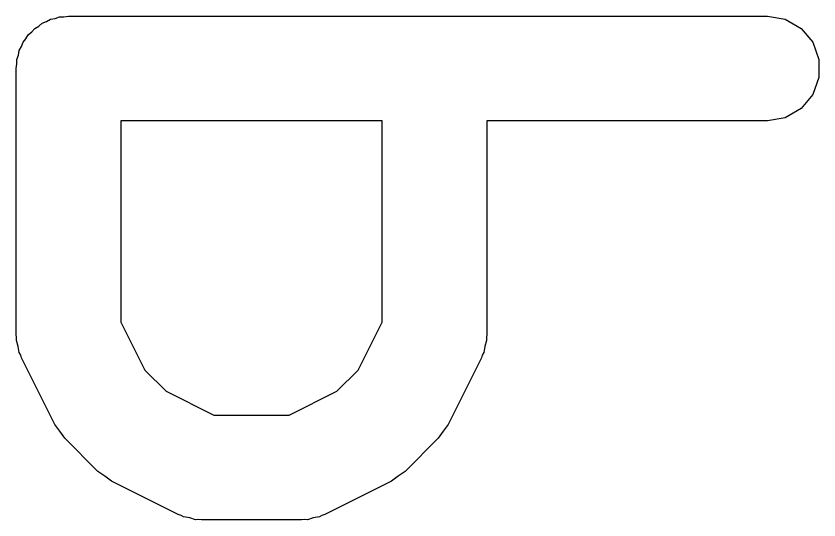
# Model space of a CAD drawing. Extents: x 25 to 326, y -201 to -21.
# Drawn here: x 40.144 to 41.293, y -44.268 to -43.547 of the extents above; entities that cross this region are included whole.
import ezdxf

# ---------------------------------------------------------------- set-up
doc = ezdxf.new("R2010")
doc.units = 0
doc.header["$MEASUREMENT"] = 0
doc.layers.add('BLACK', color=7, linetype='CONTINUOUS')

msp = doc.modelspace()

# ---------------------------------------------------------------- linework, layer by layer
at = {"layer": 'Black'}
for p, q in [((40.1937, -43.5512), (40.2002, -43.5501)), ((40.2002, -43.5501), (40.2064, -43.5479)), ((40.2064, -43.5479), (40.2129, -43.5479)), ((40.2129, -43.5479), (40.2194, -43.5467)), ((40.2194, -43.5467), (41.2194, -43.5467)), ((41.2194, -43.5467), (41.245, -43.5512)), ((40.1712, -43.5643), (40.1769, -43.561)), ((40.1769, -43.561), (40.1819, -43.5568)), ((40.1819, -43.5568), (40.188, -43.5545)), ((40.188, -43.5545), (40.1937, -43.5512)), ((41.245, -43.5512), (41.2676, -43.5643)), ((40.1586, -43.5792), (40.1619, -43.5735)), ((40.1619, -43.5735), (40.167, -43.5693)), ((40.167, -43.5693), (40.1712, -43.5643)), ((41.2676, -43.5643), (41.2843, -43.5842)), ((40.1522, -43.5904), (40.1544, -43.5842)), ((40.1544, -43.5842), (40.1586, -43.5792)), ((41.2843, -43.5842), (41.2932, -43.6087)), ((40.1478, -43.6025), (40.1489, -43.5961)), ((40.1489, -43.5961), (40.1522, -43.5904)), ((40.1455, -43.6087), (40.1478, -43.6025)), ((40.1444, -43.6217), (40.1455, -43.6153)), ((40.1455, -43.6153), (40.1455, -43.6087)), ((41.2932, -43.6087), (41.2932, -43.6347)), ((40.1444, -44.0027), (40.1444, -43.6217)), ((41.2932, -43.6347), (41.2843, -43.6592)), ((41.2843, -43.6592), (41.2676, -43.6792)), ((41.2676, -43.6792), (41.245, -43.6922)), ((40.2944, -43.6967), (40.2944, -43.985)), ((40.6682, -43.6967), (40.2944, -43.6967)), ((40.6682, -43.985), (40.6682, -43.6967)), ((41.2194, -43.6967), (40.8182, -43.6967)), ((40.8182, -43.6967), (40.8182, -44.0027)), ((41.245, -43.6922), (41.2194, -43.6967)), ((40.2944, -43.985), (40.3286, -44.0535)), ((40.6339, -44.0535), (40.6682, -43.985)), ((40.1451, -44.0069), (40.1444, -44.0027)), ((40.1449, -44.0112), (40.1451, -44.0069)), ((40.8182, -44.0027), (40.8174, -44.0069)), ((40.8174, -44.0069), (40.8177, -44.0112)), ((40.1474, -44.0197), (40.1449, -44.0112)), ((40.1489, -44.0283), (40.1474, -44.0197)), ((40.8152, -44.0197), (40.8137, -44.0283)), ((40.8177, -44.0112), (40.8152, -44.0197)), ((40.1511, -44.0321), (40.1489, -44.0283)), ((40.1523, -44.0362), (40.1511, -44.0321)), ((40.8115, -44.0321), (40.8103, -44.0362)), ((40.8137, -44.0283), (40.8115, -44.0321)), ((40.1999, -44.1314), (40.1523, -44.0362)), ((40.8103, -44.0362), (40.7627, -44.1314)), ((40.3286, -44.0535), (40.359, -44.0839)), ((40.6035, -44.0839), (40.6339, -44.0535)), ((40.359, -44.0839), (40.4276, -44.1181)), ((40.535, -44.1181), (40.6035, -44.0839)), ((40.4276, -44.1181), (40.535, -44.1181)), ((40.2071, -44.1411), (40.1999, -44.1314)), ((40.7627, -44.1314), (40.7555, -44.1411)), ((40.214, -44.1509), (40.2071, -44.1411)), ((40.7555, -44.1411), (40.7486, -44.1509)), ((40.2616, -44.1986), (40.214, -44.1509)), ((40.7486, -44.1509), (40.701, -44.1986)), ((40.2714, -44.2054), (40.2616, -44.1986)), ((40.2811, -44.2126), (40.2714, -44.2054)), ((40.6912, -44.2054), (40.6815, -44.2126)), ((40.701, -44.1986), (40.6912, -44.2054)), ((40.3763, -44.2602), (40.2811, -44.2126)), ((40.6815, -44.2126), (40.5863, -44.2602)), ((40.3805, -44.2615), (40.3763, -44.2602)), ((40.3842, -44.2636), (40.3805, -44.2615)), ((40.5821, -44.2615), (40.5784, -44.2636)), ((40.5863, -44.2602), (40.5821, -44.2615)), ((40.3929, -44.2651), (40.3842, -44.2636)), ((40.4013, -44.2677), (40.3929, -44.2651)), ((40.4056, -44.2674), (40.4013, -44.2677)), ((40.4099, -44.2681), (40.4056, -44.2674)), ((40.5527, -44.2681), (40.4099, -44.2681)), ((40.557, -44.2674), (40.5527, -44.2681)), ((40.5613, -44.2677), (40.557, -44.2674)), ((40.5697, -44.2651), (40.5613, -44.2677)), ((40.5784, -44.2636), (40.5697, -44.2651))]:
    msp.add_line(p, q, dxfattribs=at)

doc.saveas('drawing.dxf')
